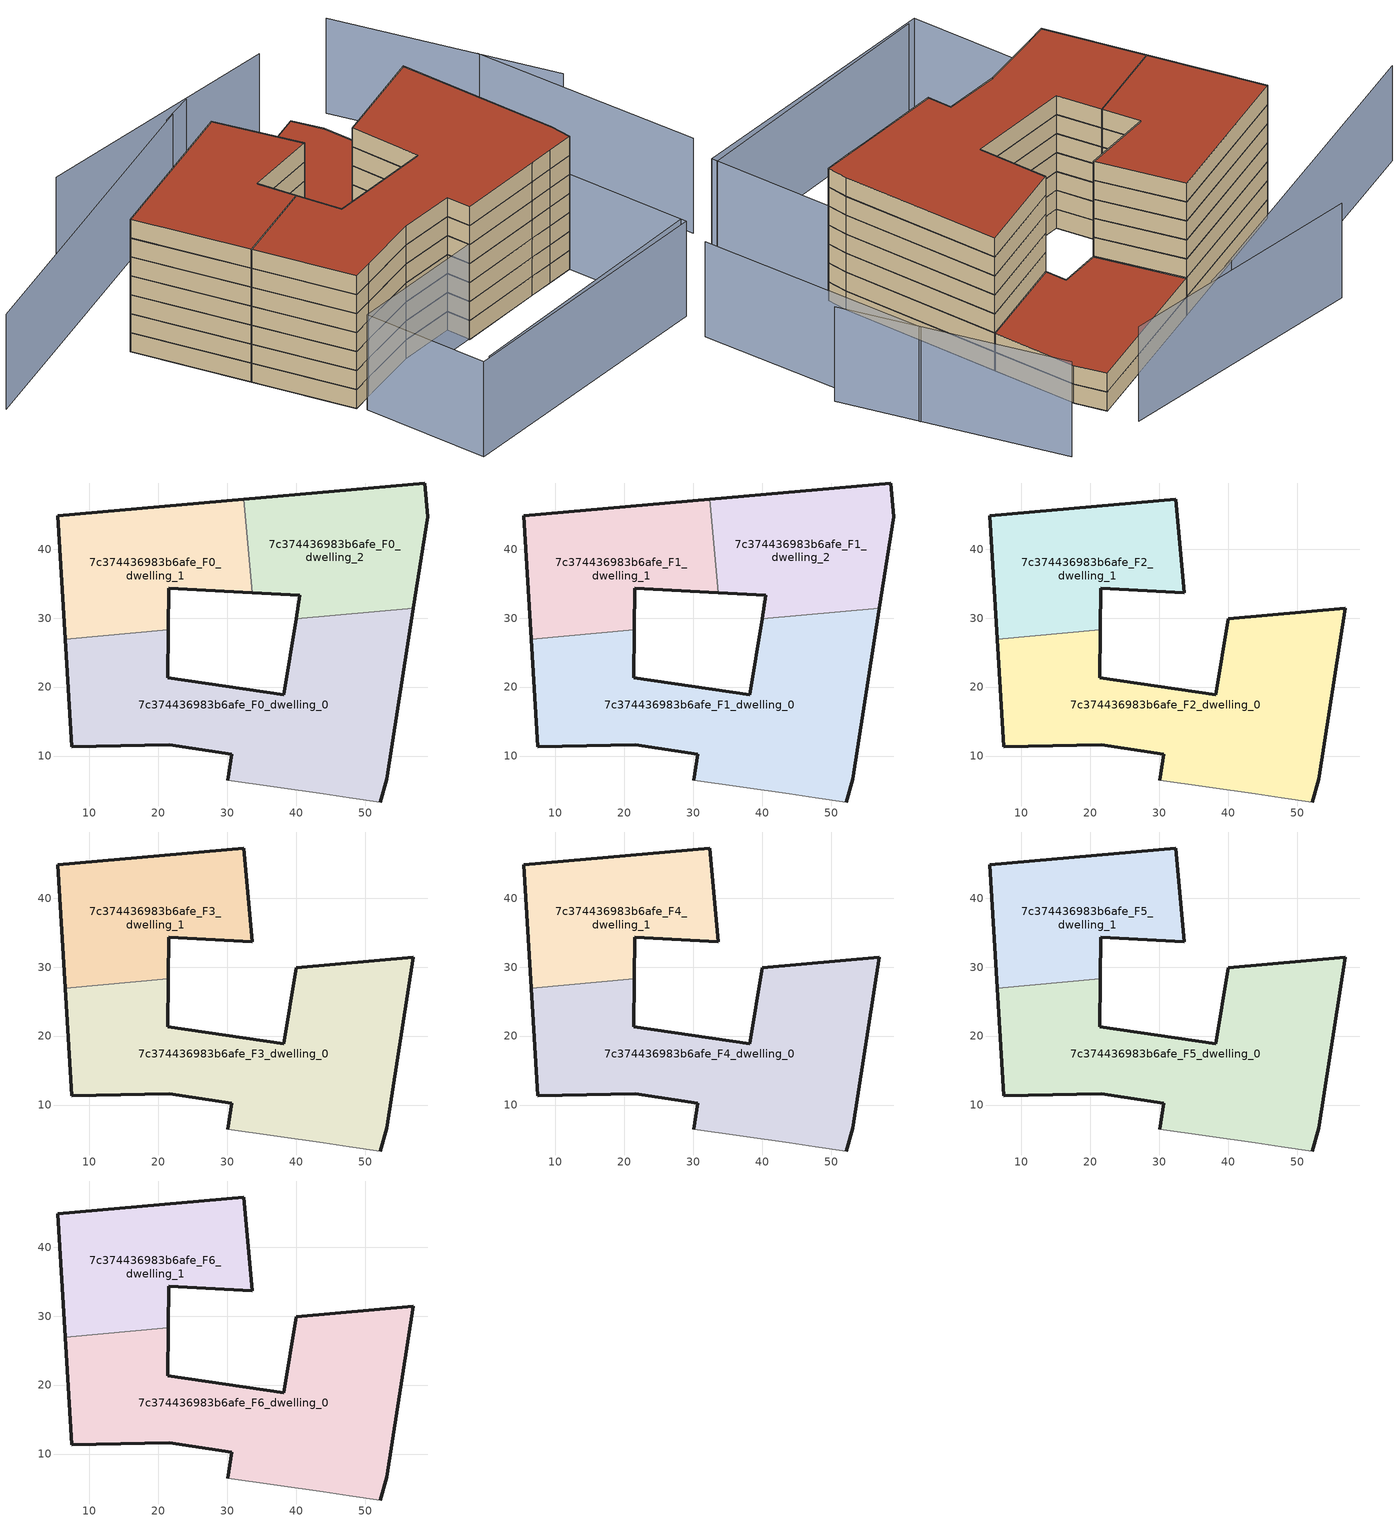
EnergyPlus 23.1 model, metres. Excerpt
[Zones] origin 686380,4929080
7c374436983b6afe_F0_dwelling_0
 floor ground (EU_floor_Construction): 52.19,3.33 53.14,6.61 57.01,31.46 39.99,29.94 38.19,18.89 21.41,21.32 21.48,28.29 6.51,26.95 7.44,11.37 10.98,11.44 21.62,11.66 30.65,10.25 30.06,6.5 43.93,4.51 47.74,3.97 z0
 wall outside (EU_wall_Construction): 21.48,28.29 21.41,21.32 38.19,18.89 39.99,29.94 / 57.01,31.46 53.14,6.61 52.19,3.33 / 30.06,6.5 30.65,10.25 21.62,11.66 10.98,11.44 7.44,11.37 6.51,26.95 z0:3
 wall adiabatic (EU_wall_Construction): 52.19,3.33 47.74,3.97 43.93,4.51 30.06,6.5 z0:3
 wall to 7c374436983b6afe_F0_dwelling_1 (EU_wall_Construction): 6.51,26.95 21.48,28.29 z0:3
 wall to 7c374436983b6afe_F0_dwelling_2 (EU_wall_Construction): 39.99,29.94 57.01,31.46 z0:3
7c374436983b6afe_F0_dwelling_1
 floor ground (EU_floor_Construction): 33.6,33.69 32.39,47.27 5.45,44.88 6.51,26.95 21.48,28.29 21.54,34.33 z0
 wall outside (EU_wall_Construction): 6.51,26.95 5.45,44.88 32.39,47.27 / 33.6,33.69 21.54,34.33 21.48,28.29 z0:3
 wall to 7c374436983b6afe_F0_dwelling_2 (EU_wall_Construction): 32.39,47.27 33.6,33.69 z0:3
7c374436983b6afe_F0_dwelling_2
 floor ground (EU_floor_Construction): 57.01,31.46 59.07,44.71 58.64,49.61 32.39,47.27 33.6,33.69 40.54,33.33 39.99,29.94 z0
 wall outside (EU_wall_Construction): 39.99,29.94 40.54,33.33 33.6,33.69 / 32.39,47.27 58.64,49.61 59.07,44.71 57.01,31.46 z0:3
7c374436983b6afe_F1_dwelling_0
 floor to 7c374436983b6afe_F0_dwelling_0 (EU_floor_Construction): 52.19,3.33 53.14,6.61 57.01,31.46 39.99,29.94 38.19,18.89 21.41,21.32 21.48,28.29 6.51,26.95 7.44,11.37 10.98,11.44 21.62,11.66 30.65,10.25 30.06,6.5 43.93,4.51 47.74,3.97 z3
 wall outside (EU_wall_Construction): 21.48,28.29 21.41,21.32 38.19,18.89 39.99,29.94 / 57.01,31.46 53.14,6.61 52.19,3.33 / 30.06,6.5 30.65,10.25 21.62,11.66 10.98,11.44 7.44,11.37 6.51,26.95 z3:6
 wall adiabatic (EU_wall_Construction): 52.19,3.33 47.74,3.97 43.93,4.51 30.06,6.5 z3:6
 wall to 7c374436983b6afe_F1_dwelling_1 (EU_wall_Construction): 6.51,26.95 21.48,28.29 z3:6
 wall to 7c374436983b6afe_F1_dwelling_2 (EU_wall_Construction): 39.99,29.94 57.01,31.46 z3:6
7c374436983b6afe_F1_dwelling_1
 floor to 7c374436983b6afe_F0_dwelling_1 (EU_floor_Construction): 33.6,33.69 32.39,47.27 5.45,44.88 6.51,26.95 21.48,28.29 21.54,34.33 z3
 wall outside (EU_wall_Construction): 6.51,26.95 5.45,44.88 32.39,47.27 / 33.6,33.69 21.54,34.33 21.48,28.29 z3:6
 wall to 7c374436983b6afe_F1_dwelling_2 (EU_wall_Construction): 32.39,47.27 33.6,33.69 z3:6
7c374436983b6afe_F1_dwelling_2
 floor to 7c374436983b6afe_F0_dwelling_2 (EU_floor_Construction): 57.01,31.46 59.07,44.71 58.64,49.61 32.39,47.27 33.6,33.69 40.54,33.33 39.99,29.94 z3
 wall outside (EU_wall_Construction): 39.99,29.94 40.54,33.33 33.6,33.69 / 32.39,47.27 58.64,49.61 59.07,44.71 57.01,31.46 z3:6
 roof outside (EU_roof_Construction): 58.64,49.61 59.07,44.71 57.01,31.46 39.99,29.94 40.54,33.33 33.6,33.69 32.39,47.27 z6
7c374436983b6afe_F2_dwelling_0
 floor to 7c374436983b6afe_F1_dwelling_0 (EU_floor_Construction): 52.19,3.33 53.14,6.61 57.01,31.46 39.99,29.94 38.19,18.89 21.41,21.32 21.48,28.29 6.51,26.95 7.44,11.37 10.98,11.44 21.62,11.66 30.65,10.25 30.06,6.5 43.93,4.51 47.74,3.97 z6
 wall outside (EU_wall_Construction): 21.48,28.29 21.41,21.32 38.19,18.89 39.99,29.94 57.01,31.46 53.14,6.61 52.19,3.33 / 30.06,6.5 30.65,10.25 21.62,11.66 10.98,11.44 7.44,11.37 6.51,26.95 z6:9
 wall adiabatic (EU_wall_Construction): 52.19,3.33 47.74,3.97 43.93,4.51 30.06,6.5 z6:9
 wall to 7c374436983b6afe_F2_dwelling_1 (EU_wall_Construction): 6.51,26.95 21.48,28.29 z6:9
7c374436983b6afe_F2_dwelling_1
 floor to 7c374436983b6afe_F1_dwelling_1 (EU_floor_Construction): 33.6,33.69 32.39,47.27 5.45,44.88 6.51,26.95 21.48,28.29 21.54,34.33 z6
 wall outside (EU_wall_Construction): 6.51,26.95 5.45,44.88 32.39,47.27 33.6,33.69 21.54,34.33 21.48,28.29 z6:9
7c374436983b6afe_F3_dwelling_0
 floor to 7c374436983b6afe_F2_dwelling_0 (EU_floor_Construction): 52.19,3.33 53.14,6.61 57.01,31.46 39.99,29.94 38.19,18.89 21.41,21.32 21.48,28.29 6.51,26.95 7.44,11.37 10.98,11.44 21.62,11.66 30.65,10.25 30.06,6.5 43.93,4.51 47.74,3.97 z9
 wall outside (EU_wall_Construction): 21.48,28.29 21.41,21.32 38.19,18.89 39.99,29.94 57.01,31.46 53.14,6.61 52.19,3.33 / 30.06,6.5 30.65,10.25 21.62,11.66 10.98,11.44 7.44,11.37 6.51,26.95 z9:12
 wall adiabatic (EU_wall_Construction): 52.19,3.33 47.74,3.97 43.93,4.51 30.06,6.5 z9:12
 wall to 7c374436983b6afe_F3_dwelling_1 (EU_wall_Construction): 6.51,26.95 21.48,28.29 z9:12
7c374436983b6afe_F3_dwelling_1
 floor to 7c374436983b6afe_F2_dwelling_1 (EU_floor_Construction): 33.6,33.69 32.39,47.27 5.45,44.88 6.51,26.95 21.48,28.29 21.54,34.33 z9
 wall outside (EU_wall_Construction): 6.51,26.95 5.45,44.88 32.39,47.27 33.6,33.69 21.54,34.33 21.48,28.29 z9:12
7c374436983b6afe_F4_dwelling_0
 floor to 7c374436983b6afe_F3_dwelling_0 (EU_floor_Construction): 52.19,3.33 53.14,6.61 57.01,31.46 39.99,29.94 38.19,18.89 21.41,21.32 21.48,28.29 6.51,26.95 7.44,11.37 10.98,11.44 21.62,11.66 30.65,10.25 30.06,6.5 43.93,4.51 47.74,3.97 z12
 wall outside (EU_wall_Construction): 21.48,28.29 21.41,21.32 38.19,18.89 39.99,29.94 57.01,31.46 53.14,6.61 52.19,3.33 / 30.06,6.5 30.65,10.25 21.62,11.66 10.98,11.44 7.44,11.37 6.51,26.95 z12:15
 wall adiabatic (EU_wall_Construction): 52.19,3.33 47.74,3.97 43.93,4.51 30.06,6.5 z12:15
 wall to 7c374436983b6afe_F4_dwelling_1 (EU_wall_Construction): 6.51,26.95 21.48,28.29 z12:15
7c374436983b6afe_F4_dwelling_1
 floor to 7c374436983b6afe_F3_dwelling_1 (EU_floor_Construction): 33.6,33.69 32.39,47.27 5.45,44.88 6.51,26.95 21.48,28.29 21.54,34.33 z12
 wall outside (EU_wall_Construction): 6.51,26.95 5.45,44.88 32.39,47.27 33.6,33.69 21.54,34.33 21.48,28.29 z12:15
7c374436983b6afe_F5_dwelling_0
 floor to 7c374436983b6afe_F4_dwelling_0 (EU_floor_Construction): 52.19,3.33 53.14,6.61 57.01,31.46 39.99,29.94 38.19,18.89 21.41,21.32 21.48,28.29 6.51,26.95 7.44,11.37 10.98,11.44 21.62,11.66 30.65,10.25 30.06,6.5 43.93,4.51 47.74,3.97 z15
 wall outside (EU_wall_Construction): 21.48,28.29 21.41,21.32 38.19,18.89 39.99,29.94 57.01,31.46 53.14,6.61 52.19,3.33 / 30.06,6.5 30.65,10.25 21.62,11.66 10.98,11.44 7.44,11.37 6.51,26.95 z15:18
 wall adiabatic (EU_wall_Construction): 52.19,3.33 47.74,3.97 43.93,4.51 30.06,6.5 z15:18
 wall to 7c374436983b6afe_F5_dwelling_1 (EU_wall_Construction): 6.51,26.95 21.48,28.29 z15:18
7c374436983b6afe_F5_dwelling_1
 floor to 7c374436983b6afe_F4_dwelling_1 (EU_floor_Construction): 33.6,33.69 32.39,47.27 5.45,44.88 6.51,26.95 21.48,28.29 21.54,34.33 z15
 wall outside (EU_wall_Construction): 6.51,26.95 5.45,44.88 32.39,47.27 33.6,33.69 21.54,34.33 21.48,28.29 z15:18
7c374436983b6afe_F6_dwelling_0
 floor to 7c374436983b6afe_F5_dwelling_0 (EU_floor_Construction): 52.19,3.33 53.14,6.61 57.01,31.46 39.99,29.94 38.19,18.89 21.41,21.32 21.48,28.29 6.51,26.95 7.44,11.37 10.98,11.44 21.62,11.66 30.65,10.25 30.06,6.5 43.93,4.51 47.74,3.97 z18
 wall outside (EU_wall_Construction): 21.48,28.29 21.41,21.32 38.19,18.89 39.99,29.94 57.01,31.46 53.14,6.61 52.19,3.33 / 30.06,6.5 30.65,10.25 21.62,11.66 10.98,11.44 7.44,11.37 6.51,26.95 z18:21
 wall adiabatic (EU_wall_Construction): 52.19,3.33 47.74,3.97 43.93,4.51 30.06,6.5 z18:21
 wall to 7c374436983b6afe_F6_dwelling_1 (EU_wall_Construction): 6.51,26.95 21.48,28.29 z18:21
 roof outside (EU_roof_Construction): 57.01,31.46 53.14,6.61 52.19,3.33 47.74,3.97 43.93,4.51 30.06,6.5 30.65,10.25 21.62,11.66 10.98,11.44 7.44,11.37 6.51,26.95 21.48,28.29 21.41,21.32 38.19,18.89 39.99,29.94 z21
7c374436983b6afe_F6_dwelling_1
 floor to 7c374436983b6afe_F5_dwelling_1 (EU_floor_Construction): 33.6,33.69 32.39,47.27 5.45,44.88 6.51,26.95 21.48,28.29 21.54,34.33 z18
 wall outside (EU_wall_Construction): 6.51,26.95 5.45,44.88 32.39,47.27 33.6,33.69 21.54,34.33 21.48,28.29 z18:21
 roof outside (EU_roof_Construction): 32.39,47.27 33.6,33.69 21.54,34.33 21.48,28.29 6.51,26.95 5.45,44.88 z21
shading: 6.63,-9.41 49.4,-15.18 / 68.08,-6.78 73.03,28.97 / 74.06,16.39 71,50.94 / 44.05,57.52 38.22,57.32 / 58.87,54.5 18.37,63.34 / 39.84,57.26 -15.3,52.5 / 52.19,3.33 49.28,-16.05 / 49.28,-16.05 5.03,-9.41 / 5.03,-9.41 7.94,9.97 / 7.94,9.97 52.19,3.33 z0:15
[Building]
EU S2 Campaign: North Axis=0; Terrain=City; Solar Distribution=FullExterior
[Site:Location]
Bologna: Latitude=44.5; Longitude=11.25; Time Zone=1; Elevation=37
[SizingPeriod:WeatherFileDays]
AnnualSizingPeriod: Begin Month=1; Begin Day of Month=1; End Month=12; End Day of Month=31; Day of Week for Start Day=Monday; Use Weather File Daylight Saving Period=No; Use Weather File Rain and Snow Indicators=No
[MATERIAL]
EU_InternalMass_Material: Roughness=MediumRough; Thickness=0.1; Conductivity=1; Density=1800; Specific Heat=900; Thermal Absorptance=0.9; Solar Absorptance=0.7; Visible Absorptance=0.7
[MATERIAL:NOMASS] Roughness=MediumRough; Thermal Absorptance=0.9; Solar Absorptance=0.7; Visible Absorptance=0.7
Name | Thermal Resistance
EU_wall_NoMass | 0.905828
EU_roof_NoMass | 0.37593
EU_floor_NoMass | 0.67114
[CONSTRUCTION]
EU_wall_Construction: EU_wall_NoMass
EU_roof_Construction: EU_roof_NoMass
EU_floor_Construction: EU_floor_NoMass
EU_InternalMass_Construction: EU_InternalMass_Material
[ZONE] Type=1; Multiplier=1; Ceiling Height=autocalculate; Floor Area=autocalculate; Part of Total Floor Area=Yes
Name | Volume
7c374436983b6afe_F0_dwelling_0; 7c374436983b6afe_F1_dwelling_0; 7c374436983b6afe_F2_dwelling_0; 7c374436983b6afe_F3_dwelling_0; 7c374436983b6afe_F4_dwelling_0; 7c374436983b6afe_F5_dwelling_0; 7c374436983b6afe_F6_dwelling_0 | 2559.89
7c374436983b6afe_F0_dwelling_1; 7c374436983b6afe_F1_dwelling_1; 7c374436983b6afe_F2_dwelling_1; 7c374436983b6afe_F3_dwelling_1; 7c374436983b6afe_F4_dwelling_1; 7c374436983b6afe_F5_dwelling_1; 7c374436983b6afe_F6_dwelling_1 | 1279.95
7c374436983b6afe_F0_dwelling_2; 7c374436983b6afe_F1_dwelling_2 | 1279.93
[INTERNALMASS] Construction=EU_InternalMass_Construction
Name | Zone or ZoneList | Surface Area
7c374436983b6afe_F0_dwelling_0_EU_InternalMass | 7c374436983b6afe_F0_dwelling_0 | 853.298
7c374436983b6afe_F0_dwelling_1_EU_InternalMass | 7c374436983b6afe_F0_dwelling_1 | 426.652
7c374436983b6afe_F0_dwelling_2_EU_InternalMass | 7c374436983b6afe_F0_dwelling_2 | 426.644
7c374436983b6afe_F1_dwelling_0_EU_InternalMass | 7c374436983b6afe_F1_dwelling_0 | 853.298
7c374436983b6afe_F1_dwelling_1_EU_InternalMass | 7c374436983b6afe_F1_dwelling_1 | 426.652
7c374436983b6afe_F1_dwelling_2_EU_InternalMass | 7c374436983b6afe_F1_dwelling_2 | 426.644
7c374436983b6afe_F2_dwelling_0_EU_InternalMass | 7c374436983b6afe_F2_dwelling_0 | 853.306
7c374436983b6afe_F2_dwelling_1_EU_InternalMass | 7c374436983b6afe_F2_dwelling_1 | 853.312
7c374436983b6afe_F3_dwelling_0_EU_InternalMass | 7c374436983b6afe_F3_dwelling_0 | 853.306
7c374436983b6afe_F3_dwelling_1_EU_InternalMass | 7c374436983b6afe_F3_dwelling_1 | 853.312
7c374436983b6afe_F4_dwelling_0_EU_InternalMass | 7c374436983b6afe_F4_dwelling_0 | 853.306
7c374436983b6afe_F4_dwelling_1_EU_InternalMass | 7c374436983b6afe_F4_dwelling_1 | 853.312
7c374436983b6afe_F5_dwelling_0_EU_InternalMass | 7c374436983b6afe_F5_dwelling_0 | 853.306
7c374436983b6afe_F5_dwelling_1_EU_InternalMass | 7c374436983b6afe_F5_dwelling_1 | 853.312
7c374436983b6afe_F6_dwelling_0_EU_InternalMass | 7c374436983b6afe_F6_dwelling_0 | 853.306
7c374436983b6afe_F6_dwelling_1_EU_InternalMass | 7c374436983b6afe_F6_dwelling_1 | 853.312
[OTHEREQUIPMENT] Fuel Type=Electricity; Design Level Calculation Method=Watts/Area; Power per Zone Floor Area=1; Fraction Latent=0; Fraction Radiant=0; Fraction Lost=0; Carbon Dioxide Generation Rate=0; EndUse Subcategory=EU_Step8_InternalGains
Name | Zone or ZoneList or Space or SpaceList | Schedule
EU_Step8_InternalGain_7c374436983b6afe_F0_dwelling_0_f000 | 7c374436983b6afe_F0_dwelling_0 | EU_Step8_GainSchedule_7c374436983b6afe_F0_dwelling_0_f000
EU_Step8_InternalGain_7c374436983b6afe_F0_dwelling_1_f000 | 7c374436983b6afe_F0_dwelling_1 | EU_Step8_GainSchedule_7c374436983b6afe_F0_dwelling_1_f000
EU_Step8_InternalGain_7c374436983b6afe_F0_dwelling_2_f000 | 7c374436983b6afe_F0_dwelling_2 | EU_Step8_GainSchedule_7c374436983b6afe_F0_dwelling_2_f000
EU_Step8_InternalGain_7c374436983b6afe_F1_dwelling_0_f000 | 7c374436983b6afe_F1_dwelling_0 | EU_Step8_GainSchedule_7c374436983b6afe_F1_dwelling_0_f000
EU_Step8_InternalGain_7c374436983b6afe_F1_dwelling_1_f000 | 7c374436983b6afe_F1_dwelling_1 | EU_Step8_GainSchedule_7c374436983b6afe_F1_dwelling_1_f000
EU_Step8_InternalGain_7c374436983b6afe_F1_dwelling_2_f000 | 7c374436983b6afe_F1_dwelling_2 | EU_Step8_GainSchedule_7c374436983b6afe_F1_dwelling_2_f000
EU_Step8_InternalGain_7c374436983b6afe_F2_dwelling_0_f000 | 7c374436983b6afe_F2_dwelling_0 | EU_Step8_GainSchedule_7c374436983b6afe_F2_dwelling_0_f000
EU_Step8_InternalGain_7c374436983b6afe_F2_dwelling_1_f000 | 7c374436983b6afe_F2_dwelling_1 | EU_Step8_GainSchedule_7c374436983b6afe_F2_dwelling_1_f000
EU_Step8_InternalGain_7c374436983b6afe_F3_dwelling_0_f000 | 7c374436983b6afe_F3_dwelling_0 | EU_Step8_GainSchedule_7c374436983b6afe_F3_dwelling_0_f000
EU_Step8_InternalGain_7c374436983b6afe_F3_dwelling_1_f000 | 7c374436983b6afe_F3_dwelling_1 | EU_Step8_GainSchedule_7c374436983b6afe_F3_dwelling_1_f000
EU_Step8_InternalGain_7c374436983b6afe_F4_dwelling_0_f000 | 7c374436983b6afe_F4_dwelling_0 | EU_Step8_GainSchedule_7c374436983b6afe_F4_dwelling_0_f000
EU_Step8_InternalGain_7c374436983b6afe_F4_dwelling_1_f000 | 7c374436983b6afe_F4_dwelling_1 | EU_Step8_GainSchedule_7c374436983b6afe_F4_dwelling_1_f000
EU_Step8_InternalGain_7c374436983b6afe_F5_dwelling_0_f000 | 7c374436983b6afe_F5_dwelling_0 | EU_Step8_GainSchedule_7c374436983b6afe_F5_dwelling_0_f000
EU_Step8_InternalGain_7c374436983b6afe_F5_dwelling_1_f000 | 7c374436983b6afe_F5_dwelling_1 | EU_Step8_GainSchedule_7c374436983b6afe_F5_dwelling_1_f000
EU_Step8_InternalGain_7c374436983b6afe_F6_dwelling_0_f000 | 7c374436983b6afe_F6_dwelling_0 | EU_Step8_GainSchedule_7c374436983b6afe_F6_dwelling_0_f000
EU_Step8_InternalGain_7c374436983b6afe_F6_dwelling_1_f000 | 7c374436983b6afe_F6_dwelling_1 | EU_Step8_GainSchedule_7c374436983b6afe_F6_dwelling_1_f000
[ZONEVENTILATION:DESIGNFLOWRATE] Schedule=EU_AlwaysOn; Design Flow Rate Calculation Method=AirChanges/Hour; Air Changes per Hour=0.73129; Ventilation Type=Natural; Fan Pressure Rise=0; Fan Total Efficiency=1; Constant Term Coefficient=1; Temperature Term Coefficient=0; Velocity Term Coefficient=0; Velocity Squared Term Coefficient=0; Minimum Indoor Temperature=-100; Maximum Indoor Temperature=100; Delta Temperature=-100; Minimum Outdoor Temperature=-100; Maximum Outdoor Temperature=100; Maximum Wind Speed=40
Name | Zone or ZoneList or Space or SpaceList
EU_ConstantAir_7c374436983b6afe_F0_dwelling_0 | 7c374436983b6afe_F0_dwelling_0
EU_ConstantAir_7c374436983b6afe_F0_dwelling_1 | 7c374436983b6afe_F0_dwelling_1
EU_ConstantAir_7c374436983b6afe_F0_dwelling_2 | 7c374436983b6afe_F0_dwelling_2
EU_ConstantAir_7c374436983b6afe_F1_dwelling_0 | 7c374436983b6afe_F1_dwelling_0
EU_ConstantAir_7c374436983b6afe_F1_dwelling_1 | 7c374436983b6afe_F1_dwelling_1
EU_ConstantAir_7c374436983b6afe_F1_dwelling_2 | 7c374436983b6afe_F1_dwelling_2
EU_ConstantAir_7c374436983b6afe_F2_dwelling_0 | 7c374436983b6afe_F2_dwelling_0
EU_ConstantAir_7c374436983b6afe_F2_dwelling_1 | 7c374436983b6afe_F2_dwelling_1
EU_ConstantAir_7c374436983b6afe_F3_dwelling_0 | 7c374436983b6afe_F3_dwelling_0
EU_ConstantAir_7c374436983b6afe_F3_dwelling_1 | 7c374436983b6afe_F3_dwelling_1
EU_ConstantAir_7c374436983b6afe_F4_dwelling_0 | 7c374436983b6afe_F4_dwelling_0
EU_ConstantAir_7c374436983b6afe_F4_dwelling_1 | 7c374436983b6afe_F4_dwelling_1
EU_ConstantAir_7c374436983b6afe_F5_dwelling_0 | 7c374436983b6afe_F5_dwelling_0
EU_ConstantAir_7c374436983b6afe_F5_dwelling_1 | 7c374436983b6afe_F5_dwelling_1
EU_ConstantAir_7c374436983b6afe_F6_dwelling_0 | 7c374436983b6afe_F6_dwelling_0
EU_ConstantAir_7c374436983b6afe_F6_dwelling_1 | 7c374436983b6afe_F6_dwelling_1
[HVACTEMPLATE:THERMOSTAT] Constant Heating Setpoint=20; Constant Cooling Setpoint=50
EU_HeatOnly_7c374436983b6afe_F0_dwelling_0; EU_HeatOnly_7c374436983b6afe_F0_dwelling_1; EU_HeatOnly_7c374436983b6afe_F0_dwelling_2; EU_HeatOnly_7c374436983b6afe_F1_dwelling_0; EU_HeatOnly_7c374436983b6afe_F1_dwelling_1; EU_HeatOnly_7c374436983b6afe_F1_dwelling_2; EU_HeatOnly_7c374436983b6afe_F2_dwelling_0; EU_HeatOnly_7c374436983b6afe_F2_dwelling_1; EU_HeatOnly_7c374436983b6afe_F3_dwelling_0; EU_HeatOnly_7c374436983b6afe_F3_dwelling_1; EU_HeatOnly_7c374436983b6afe_F4_dwelling_0; EU_HeatOnly_7c374436983b6afe_F4_dwelling_1; EU_HeatOnly_7c374436983b6afe_F5_dwelling_0; EU_HeatOnly_7c374436983b6afe_F5_dwelling_1; EU_HeatOnly_7c374436983b6afe_F6_dwelling_0; EU_HeatOnly_7c374436983b6afe_F6_dwelling_1
[HVACTEMPLATE:ZONE:IDEALLOADSAIRSYSTEM] System Availability Schedule=EU_AlwaysOn; Maximum Heating Supply Air Temperature=50; Minimum Cooling Supply Air Temperature=13; Maximum Heating Supply Air Humidity Ratio=0.0156; Minimum Cooling Supply Air Humidity Ratio=0.0077; Heating Limit=NoLimit; Cooling Limit=NoLimit; Heating Availability Schedule=EU_AlwaysOn; Cooling Availability Schedule=EU_CoolingOff; Dehumidification Control Type=ConstantSensibleHeatRatio; Cooling Sensible Heat Ratio=0.7; Dehumidification Setpoint=60; Humidification Control Type=None; Humidification Setpoint=30; Outdoor Air Method=None; Outdoor Air Flow Rate per Person=0.00944; Outdoor Air Flow Rate per Zone Floor Area=0; Outdoor Air Flow Rate per Zone=0; Demand Controlled Ventilation Type=None; Outdoor Air Economizer Type=NoEconomizer; Heat Recovery Type=None; Sensible Heat Recovery Effectiveness=0.7; Latent Heat Recovery Effectiveness=0.65
Name | Template Thermostat
7c374436983b6afe_F0_dwelling_0 | EU_HeatOnly_7c374436983b6afe_F0_dwelling_0
7c374436983b6afe_F0_dwelling_1 | EU_HeatOnly_7c374436983b6afe_F0_dwelling_1
7c374436983b6afe_F0_dwelling_2 | EU_HeatOnly_7c374436983b6afe_F0_dwelling_2
7c374436983b6afe_F1_dwelling_0 | EU_HeatOnly_7c374436983b6afe_F1_dwelling_0
7c374436983b6afe_F1_dwelling_1 | EU_HeatOnly_7c374436983b6afe_F1_dwelling_1
7c374436983b6afe_F1_dwelling_2 | EU_HeatOnly_7c374436983b6afe_F1_dwelling_2
7c374436983b6afe_F2_dwelling_0 | EU_HeatOnly_7c374436983b6afe_F2_dwelling_0
7c374436983b6afe_F2_dwelling_1 | EU_HeatOnly_7c374436983b6afe_F2_dwelling_1
7c374436983b6afe_F3_dwelling_0 | EU_HeatOnly_7c374436983b6afe_F3_dwelling_0
7c374436983b6afe_F3_dwelling_1 | EU_HeatOnly_7c374436983b6afe_F3_dwelling_1
7c374436983b6afe_F4_dwelling_0 | EU_HeatOnly_7c374436983b6afe_F4_dwelling_0
7c374436983b6afe_F4_dwelling_1 | EU_HeatOnly_7c374436983b6afe_F4_dwelling_1
7c374436983b6afe_F5_dwelling_0 | EU_HeatOnly_7c374436983b6afe_F5_dwelling_0
7c374436983b6afe_F5_dwelling_1 | EU_HeatOnly_7c374436983b6afe_F5_dwelling_1
7c374436983b6afe_F6_dwelling_0 | EU_HeatOnly_7c374436983b6afe_F6_dwelling_0
7c374436983b6afe_F6_dwelling_1 | EU_HeatOnly_7c374436983b6afe_F6_dwelling_1
[SIZING:ZONE] Zone Cooling Design Supply Air Temperature Input Method=SupplyAirTemperature; Zone Cooling Design Supply Air Temperature=13; Zone Heating Design Supply Air Temperature Input Method=SupplyAirTemperature; Zone Heating Design Supply Air Temperature=50; Zone Cooling Design Supply Air Humidity Ratio=0.008; Zone Heating Design Supply Air Humidity Ratio=0.008; Cooling Design Air Flow Method=DesignDay; Cooling Design Air Flow Rate=0; Cooling Minimum Air Flow per Zone Floor Area=0.000762; Cooling Minimum Air Flow=0; Cooling Minimum Air Flow Fraction=0.2; Heating Design Air Flow Method=DesignDay; Heating Design Air Flow Rate=0; Heating Maximum Air Flow per Zone Floor Area=0.002032; Heating Maximum Air Flow=0.141576; Heating Maximum Air Flow Fraction=0.3; Account for Dedicated Outdoor Air System=No; Dedicated Outdoor Air System Control Strategy=NeutralSupplyAir; Dedicated Outdoor Air Low Setpoint Temperature for Design=autosize; Dedicated Outdoor Air High Setpoint Temperature for Design=autosize; Zone Load Sizing Method=Sensible Load Only No Latent Load; Zone Latent Cooling Design Supply Air Humidity Ratio Input Method=HumidityRatioDifference; Zone Cooling Design Supply Air Humidity Ratio Difference=0.005; Zone Latent Heating Design Supply Air Humidity Ratio Input Method=HumidityRatioDifference; Zone Humidification Design Supply Air Humidity Ratio Difference=0.005
7c374436983b6afe_F0_dwelling_0; 7c374436983b6afe_F0_dwelling_1; 7c374436983b6afe_F0_dwelling_2; 7c374436983b6afe_F1_dwelling_0; 7c374436983b6afe_F1_dwelling_1; 7c374436983b6afe_F1_dwelling_2; 7c374436983b6afe_F2_dwelling_0; 7c374436983b6afe_F2_dwelling_1; 7c374436983b6afe_F3_dwelling_0; 7c374436983b6afe_F3_dwelling_1; 7c374436983b6afe_F4_dwelling_0; 7c374436983b6afe_F4_dwelling_1; 7c374436983b6afe_F5_dwelling_0; 7c374436983b6afe_F5_dwelling_1; 7c374436983b6afe_F6_dwelling_0; 7c374436983b6afe_F6_dwelling_1
[SCHEDULE:CONSTANT]
Name | Hourly Value
EU_AlwaysOn | 1
EU_CoolingOff | 0
[SCHEDULE:FILE] Column Number=1; Rows to Skip at Top=0; Number of Hours of Data=8760; Column Separator=Comma; Interpolate to Timestep=No; Minutes per Item=60; Adjust Schedule for Daylight Savings=Yes
Name | File
EU_Step8_GainSchedule_7c374436983b6afe_F0_dwelling_0_f000 | ../../schedules/7c374436983b6afe/7c374436983b6afe_F0_dwelling_0_f000_gain.csv
EU_Step8_GainSchedule_7c374436983b6afe_F0_dwelling_1_f000 | ../../schedules/7c374436983b6afe/7c374436983b6afe_F0_dwelling_1_f000_gain.csv
EU_Step8_GainSchedule_7c374436983b6afe_F0_dwelling_2_f000 | ../../schedules/7c374436983b6afe/7c374436983b6afe_F0_dwelling_2_f000_gain.csv
EU_Step8_GainSchedule_7c374436983b6afe_F1_dwelling_0_f000 | ../../schedules/7c374436983b6afe/7c374436983b6afe_F1_dwelling_0_f000_gain.csv
EU_Step8_GainSchedule_7c374436983b6afe_F1_dwelling_1_f000 | ../../schedules/7c374436983b6afe/7c374436983b6afe_F1_dwelling_1_f000_gain.csv
EU_Step8_GainSchedule_7c374436983b6afe_F1_dwelling_2_f000 | ../../schedules/7c374436983b6afe/7c374436983b6afe_F1_dwelling_2_f000_gain.csv
EU_Step8_GainSchedule_7c374436983b6afe_F2_dwelling_0_f000 | ../../schedules/7c374436983b6afe/7c374436983b6afe_F2_dwelling_0_f000_gain.csv
EU_Step8_GainSchedule_7c374436983b6afe_F2_dwelling_1_f000 | ../../schedules/7c374436983b6afe/7c374436983b6afe_F2_dwelling_1_f000_gain.csv
EU_Step8_GainSchedule_7c374436983b6afe_F3_dwelling_0_f000 | ../../schedules/7c374436983b6afe/7c374436983b6afe_F3_dwelling_0_f000_gain.csv
EU_Step8_GainSchedule_7c374436983b6afe_F3_dwelling_1_f000 | ../../schedules/7c374436983b6afe/7c374436983b6afe_F3_dwelling_1_f000_gain.csv
EU_Step8_GainSchedule_7c374436983b6afe_F4_dwelling_0_f000 | ../../schedules/7c374436983b6afe/7c374436983b6afe_F4_dwelling_0_f000_gain.csv
EU_Step8_GainSchedule_7c374436983b6afe_F4_dwelling_1_f000 | ../../schedules/7c374436983b6afe/7c374436983b6afe_F4_dwelling_1_f000_gain.csv
EU_Step8_GainSchedule_7c374436983b6afe_F5_dwelling_0_f000 | ../../schedules/7c374436983b6afe/7c374436983b6afe_F5_dwelling_0_f000_gain.csv
EU_Step8_GainSchedule_7c374436983b6afe_F5_dwelling_1_f000 | ../../schedules/7c374436983b6afe/7c374436983b6afe_F5_dwelling_1_f000_gain.csv
EU_Step8_GainSchedule_7c374436983b6afe_F6_dwelling_0_f000 | ../../schedules/7c374436983b6afe/7c374436983b6afe_F6_dwelling_0_f000_gain.csv
EU_Step8_GainSchedule_7c374436983b6afe_F6_dwelling_1_f000 | ../../schedules/7c374436983b6afe/7c374436983b6afe_F6_dwelling_1_f000_gain.csv
